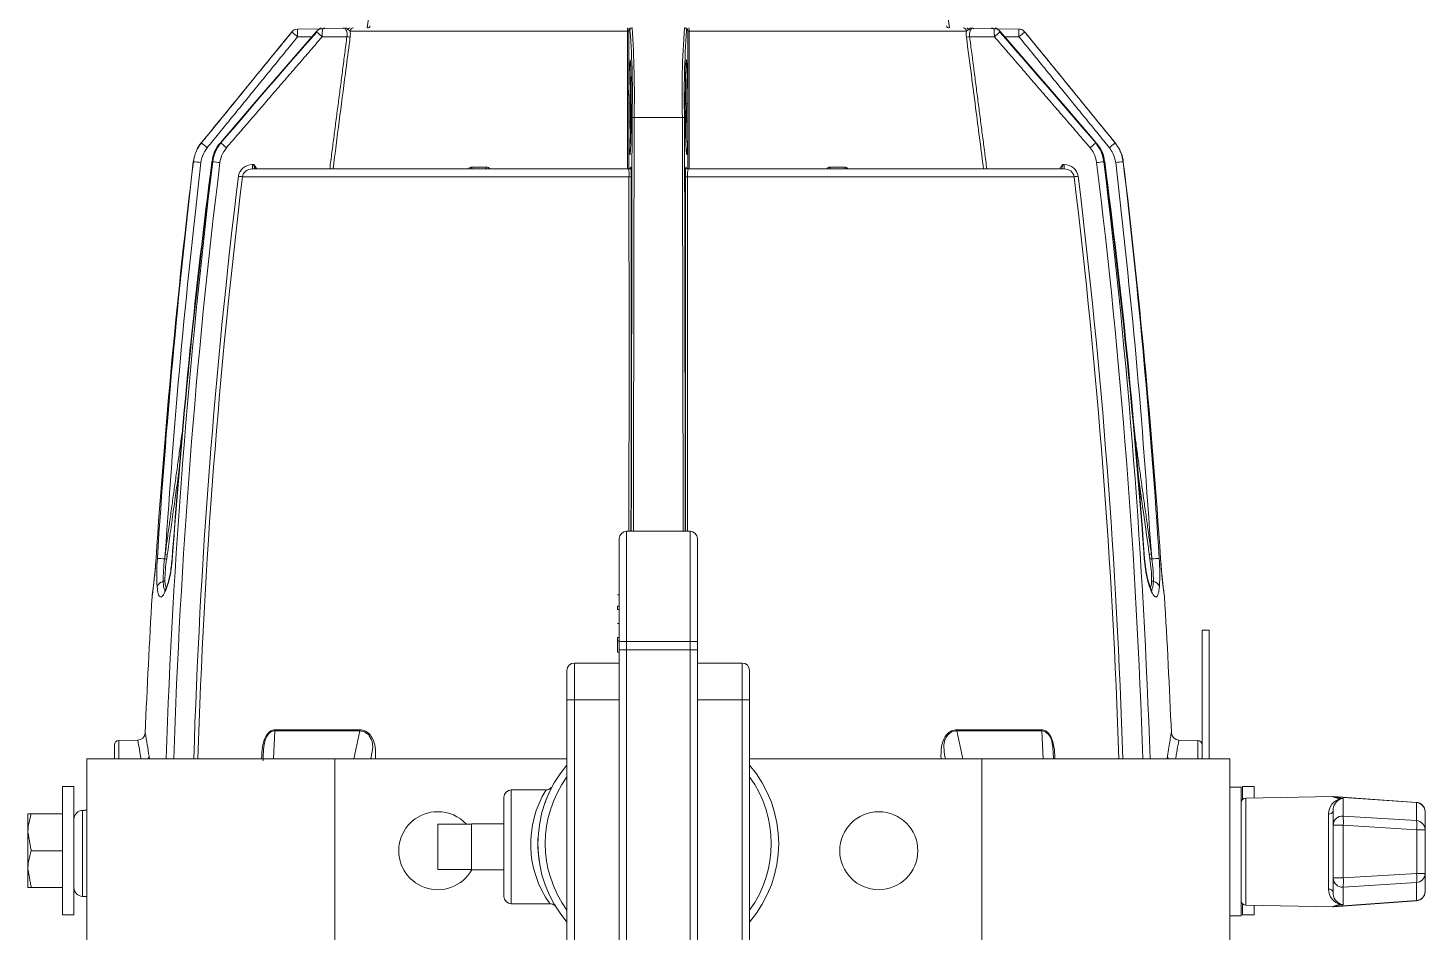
# Model space of a CAD drawing. Extents: x 8 to 113, y 2 to 87.
# Drawn here: x 44.72 to 54.22, y 72.87 to 79.03 of the extents above; entities that cross this region are included whole.
import ezdxf

# ---------------------------------------------------------------- set-up
doc = ezdxf.new("R2010")
doc.units = 0
doc.header["$MEASUREMENT"] = 0
doc.layers.add('OBJECT', color=7, linetype='CONTINUOUS')

msp = doc.modelspace()

# ---------------------------------------------------------------- linework, layer by layer
at = {"layer": 'OBJECT', "linetype": 'Continuous', "lineweight": 15}
for p, q in [((50.9131, 79.5394), (50.9889, 79.0265)), ((46.5138, 78.9988), (46.514, 78.9986)), ((46.6924, 79.0208), (46.5539, 79.0184)), ((46.6924, 79.0208), (46.6924, 79.0208)), ((46.874, 79.024), (46.7219, 79.0214)), ((48.7971, 79.0047), (46.9112, 79.0047)), ((48.8142, 79.0117), (48.8064, 79.0117)), ((49.208, 79.0117), (49.2002, 79.0117)), ((51.1033, 79.0047), (49.2173, 79.0047)), ((51.2926, 79.0214), (51.141, 79.024)), ((51.4605, 79.0184), (51.322, 79.0208)), ((51.4605, 79.0184), (51.4605, 79.0184)), ((46.5537, 78.9665), (46.6501, 78.9665)), ((46.7206, 78.9665), (46.8891, 78.9666)), ((51.4608, 78.9665), (51.3643, 78.9665)), ((49.1714, 78.418), (48.843, 78.418)), ((45.8983, 78.2436), (45.8989, 78.2436)), ((46.0292, 78.2436), (46.0318, 78.2436)), ((46.0318, 78.2436), (46.0697, 78.2113)), ((51.9448, 78.2113), (51.9827, 78.2436)), ((51.9827, 78.2436), (51.9852, 78.2436)), ((51.9893, 78.2391), (51.9854, 78.2438)), ((52.1156, 78.2436), (52.1161, 78.2436)), ((45.8441, 78.1158), (45.8449, 78.1158)), ((45.9734, 78.1158), (45.9764, 78.1158)), ((46.2455, 78.0666), (48.805, 78.0666)), ((46.2461, 78.0962), (46.2552, 78.0962)), ((47.5972, 78.0666), (47.8326, 78.0666)), ((47.7392, 78.0798), (47.8397, 78.0798)), ((48.8195, 78.0816), (48.82, 78.0816)), ((49.1944, 78.0816), (49.195, 78.0816)), ((49.2094, 78.0666), (51.7689, 78.0666)), ((50.1747, 78.0798), (50.2753, 78.0798)), ((50.1819, 78.0666), (50.4172, 78.0666)), ((51.7593, 78.0962), (51.7684, 78.0962)), ((52.0381, 78.1158), (52.0411, 78.1158)), ((52.1696, 78.1158), (52.1704, 78.1158)), ((48.8078, 78.0136), (46.1782, 78.0136)), ((51.8363, 78.0136), (49.2066, 78.0136)), ((48.7912, 75.6011), (48.7912, 74.8511)), ((48.7912, 75.6011), (49.2232, 75.6011)), ((49.2232, 74.8511), (49.2232, 75.6011)), ((48.7412, 74.8511), (48.7412, 75.5511)), ((49.2732, 75.5511), (49.2732, 74.8511)), ((52.3151, 75.4147), (52.3058, 75.5373)), ((48.7412, 75.2631), (48.7412, 75.178)), ((49.2732, 75.2631), (49.2732, 74.8511)), ((48.7292, 75.1674), (48.7412, 75.1674)), ((48.7292, 75.09), (48.7412, 75.09)), ((48.7292, 75.09), (48.7292, 75.0678)), ((48.7292, 75.0678), (48.7412, 75.0678)), ((48.7292, 74.9725), (48.7412, 74.9725)), ((52.7552, 74.9266), (52.7072, 74.9266)), ((52.7072, 74.9266), (52.7072, 74.0516)), ((52.7552, 74.9266), (52.7552, 74.0516)), ((48.7292, 74.878), (48.7412, 74.878)), ((48.7292, 74.878), (48.7292, 74.856)), ((48.7292, 74.856), (48.7412, 74.856)), ((48.7412, 74.8511), (48.7912, 74.8511)), ((48.7412, 74.7945), (48.7412, 74.8511)), ((48.7912, 74.8511), (49.2232, 74.8511)), ((48.7912, 74.8511), (48.7912, 74.7945)), ((49.2232, 74.7945), (49.2232, 74.8511)), ((49.2232, 74.8511), (49.2732, 74.8511)), ((49.2732, 74.8511), (49.2732, 74.7945)), ((49.2732, 74.8511), (49.2732, 74.7041)), ((48.4362, 74.7041), (48.4362, 74.4541)), ((48.4362, 74.7041), (48.7412, 74.7041)), ((48.7292, 74.7784), (48.7412, 74.7784)), ((48.7412, 72.6894), (48.7412, 74.7945)), ((48.7412, 74.7945), (48.7912, 74.7945)), ((48.7412, 74.7784), (48.7412, 74.7041)), ((48.7912, 74.7945), (48.7912, 72.6178)), ((48.7912, 74.7945), (49.2232, 74.7945)), ((49.2232, 72.6178), (49.2232, 74.7945)), ((49.2232, 74.7945), (49.2732, 74.7945)), ((49.2732, 74.7945), (49.2732, 72.6894)), ((49.2732, 74.7041), (49.5782, 74.7041)), ((49.5782, 74.4541), (49.5782, 74.7041)), ((48.3862, 74.4541), (48.3862, 74.6541)), ((49.6282, 74.6541), (49.6282, 74.4541)), ((48.3862, 72.5709), (48.3862, 74.4541)), ((48.4362, 74.4541), (48.3862, 74.4541)), ((48.3862, 74.2791), (48.3862, 74.4351)), ((48.4362, 74.4541), (48.4362, 72.6178)), ((48.4362, 74.4541), (48.7412, 74.4541)), ((49.2732, 74.4541), (49.5782, 74.4541)), ((49.5782, 72.6178), (49.5782, 74.4541)), ((49.6282, 74.4541), (49.5782, 74.4541)), ((49.6282, 74.4541), (49.6282, 72.5709)), ((49.6282, 74.4351), (49.6282, 74.2791)), ((46.39, 74.0516), (46.3978, 74.2431)), ((46.9366, 74.0516), (46.977, 74.2431)), ((48.3862, 74.1351), (48.3862, 74.2791)), ((49.6282, 74.2791), (49.6282, 74.1351)), ((51.0778, 74.0516), (51.0374, 74.2431)), ((51.6244, 74.0516), (51.6167, 74.2431)), ((45.3072, 74.0516), (45.3072, 74.1471)), ((45.4656, 74.1794), (45.3367, 74.1771)), ((45.3367, 74.1771), (45.3367, 74.0516)), ((48.3862, 74.0091), (48.3862, 74.1351)), ((49.6282, 74.1351), (49.6282, 74.0091)), ((52.6777, 74.1771), (52.5488, 74.1794)), ((52.6777, 74.0516), (52.6777, 74.1771)), ((45.1192, 72.8016), (45.1192, 74.0516)), ((46.8072, 74.0516), (45.1192, 74.0516)), ((46.3203, 74.0843), (46.3189, 74.0516)), ((46.8072, 72.8016), (46.8072, 74.0516)), ((48.3862, 74.0516), (46.8072, 74.0516)), ((51.2072, 74.0516), (49.6282, 74.0516)), ((51.2072, 72.8016), (51.2072, 74.0516)), ((52.8952, 74.0516), (51.2072, 74.0516)), ((51.6956, 74.0516), (51.6952, 74.0598)), ((52.8952, 72.8016), (52.8952, 74.0516)), ((45.0322, 73.8641), (44.9542, 73.8641)), ((44.9542, 72.9891), (44.9542, 73.8641)), ((45.0322, 72.9891), (45.0322, 73.8641)), ((52.9732, 73.8579), (52.8952, 73.8579)), ((52.9732, 72.9829), (52.9732, 73.8579)), ((53.0602, 73.8641), (52.9822, 73.8641)), ((52.9822, 73.8641), (52.9822, 73.7757)), ((53.0602, 73.8641), (53.0602, 73.786)), ((47.9572, 73.1154), (47.9572, 73.7904)), ((48.2439, 73.8404), (48.0072, 73.8404)), ((48.0072, 73.8404), (48.0072, 73.0654)), ((53.5955, 73.7953), (53.0039, 73.785)), ((53.0039, 73.785), (53.0039, 73.0558)), ((53.5955, 73.7931), (53.5955, 73.7953)), ((54.1651, 73.7557), (53.6009, 73.7952)), ((53.6009, 73.7952), (53.6009, 73.7929)), ((54.1651, 73.7537), (53.6009, 73.7929)), ((53.6651, 73.782), (53.6651, 73.6617)), ((54.1651, 73.7537), (54.1651, 73.7557)), ((54.1651, 73.6314), (54.1651, 73.7537)), ((44.7192, 73.6766), (44.7192, 73.5516)), ((44.9542, 73.6766), (44.7416, 73.6766)), ((45.0907, 73.701), (45.0907, 73.1154)), ((53.5675, 73.1646), (53.5675, 73.6762)), ((53.5982, 73.5998), (53.5982, 73.6975)), ((53.6651, 73.6617), (54.1651, 73.6314)), ((54.2232, 73.6934), (54.2232, 73.6917)), ((54.2232, 73.6917), (54.2232, 73.5694)), ((47.5072, 73.2989), (47.5072, 73.6069)), ((47.5072, 73.6069), (47.7372, 73.6069)), ((47.9572, 73.6089), (47.7372, 73.6089)), ((47.7372, 73.6069), (47.7372, 73.6089)), ((47.7372, 73.4778), (47.7372, 73.6069)), ((53.5982, 73.5998), (53.6662, 73.5998)), ((53.5982, 73.241), (53.5982, 73.5998)), ((53.6662, 73.5998), (53.6662, 73.241)), ((54.1662, 73.5694), (53.6662, 73.5998)), ((54.1662, 73.2713), (54.1662, 73.5694)), ((54.1662, 73.5694), (54.2232, 73.5694)), ((54.2232, 73.5694), (54.2232, 73.2713)), ((44.7192, 73.5516), (44.7192, 73.3016)), ((47.7372, 73.428), (47.7372, 73.4778)), ((44.9542, 73.4266), (44.7416, 73.4266)), ((47.7372, 73.2989), (47.7372, 73.428)), ((44.7192, 73.3016), (44.7192, 73.1766)), ((47.5072, 73.2989), (47.7372, 73.2989)), ((47.7372, 73.2969), (47.7372, 73.2989)), ((47.7372, 73.2969), (47.9572, 73.2969)), ((53.5982, 73.241), (53.6662, 73.241)), ((53.5982, 73.1432), (53.5982, 73.241)), ((54.1651, 73.2094), (53.6651, 73.179)), ((53.6662, 73.241), (54.1662, 73.2713)), ((54.1651, 73.087), (54.1651, 73.2094)), ((54.1662, 73.2713), (54.2232, 73.2713)), ((54.2232, 73.2713), (54.2232, 73.149)), ((44.9542, 73.1766), (44.7416, 73.1766)), ((45.0907, 73.1154), (45.1192, 73.1146)), ((54.1651, 73.087), (53.6009, 73.0478)), ((53.6651, 73.179), (53.6651, 73.0588)), ((54.1651, 73.085), (54.1651, 73.087)), ((54.2232, 73.149), (54.2232, 73.1474)), ((48.0072, 73.0654), (48.2689, 73.0654)), ((52.9822, 73.0651), (52.9822, 72.9891)), ((53.0039, 73.0558), (53.5955, 73.0454)), ((53.0602, 73.0548), (53.0602, 72.9891)), ((53.5955, 73.0454), (53.5955, 73.0477)), ((53.6009, 73.0456), (54.1651, 73.085)), ((53.6009, 73.0478), (53.6009, 73.0456)), ((44.9542, 72.9891), (45.0322, 72.9891)), ((52.8952, 72.9829), (52.9732, 72.9829)), ((52.9822, 72.9891), (53.0602, 72.9891))]:
    msp.add_line(p, q, dxfattribs=at)
at = {"layer": 'OBJECT', "linetype": 'Continuous', "lineweight": 15, "flags": 128}
for points in [[(47.026, 79.0264), (47.0898, 79.4675), (47.1006, 79.5396)], [(46.6793, 79.0001), (46.265, 78.522), (46.0284, 78.2443)], [(46.6792, 79.0002), (46.6793, 79.0001), (46.6809, 78.9987)], [(46.867, 79.026), (46.864, 79.025), (46.8615, 79.0238)], [(46.8706, 79.0255), (46.869, 79.025), (46.8665, 79.0239)], [(51.3335, 78.9987), (51.3352, 79.0001), (51.3353, 79.0002)], [(51.9857, 78.2441), (51.8048, 78.4574), (51.3352, 79.0002)], [(48.8105, 78.743), (48.8097, 78.7203), (48.809, 78.6939)], [(49.2039, 78.7437), (49.2037, 78.7526), (49.2035, 78.756)], [(48.8067, 78.3842), (48.8069, 78.3848), (48.8075, 78.3854), (48.8084, 78.3859), (48.8097, 78.3864), (48.8112, 78.3868), (48.8129, 78.3871), (48.8147, 78.3873), (48.8166, 78.3873)], [(49.2078, 78.3842), (49.2076, 78.3848), (49.207, 78.3854), (49.206, 78.3859), (49.2048, 78.3864), (49.2033, 78.3868), (49.2016, 78.3871), (49.1997, 78.3873), (49.1978, 78.3873)], [(46.0281, 78.2446), (46.0281, 78.2446), (46.0292, 78.2436)], [(51.9852, 78.2436), (51.9863, 78.2446), (51.9863, 78.2446)], [(45.9711, 78.1164), (45.9712, 78.1163), (45.9734, 78.1158)], [(47.7314, 78.0666), (47.7328, 78.0669), (47.7342, 78.0676), (47.7355, 78.0688), (47.7366, 78.0704), (47.7376, 78.0724), (47.7383, 78.0746), (47.7389, 78.0771), (47.7392, 78.0798)], [(47.8326, 78.0666), (47.8339, 78.0669), (47.8351, 78.0676), (47.8363, 78.0688), (47.8373, 78.0704), (47.8382, 78.0724), (47.8389, 78.0746), (47.8394, 78.0771), (47.8397, 78.0798)], [(50.1819, 78.0666), (50.1806, 78.0669), (50.1793, 78.0676), (50.1782, 78.0688), (50.1771, 78.0704), (50.1762, 78.0724), (50.1755, 78.0746), (50.175, 78.0771), (50.1747, 78.0798)], [(50.283, 78.0666), (50.2816, 78.0669), (50.2802, 78.0676), (50.279, 78.0688), (50.2778, 78.0704), (50.2769, 78.0724), (50.2761, 78.0746), (50.2756, 78.0771), (50.2753, 78.0798)], [(52.0411, 78.1158), (52.0433, 78.1163), (52.0434, 78.1164)], [(45.7087, 75.5373), (45.7032, 75.464), (45.6995, 75.4147)], [(45.7087, 75.5373), (45.7088, 75.5372), (45.7105, 75.5369)], [(52.3039, 75.5369), (52.3056, 75.5372), (52.3058, 75.5373)], [(45.5893, 75.3972), (45.5859, 75.3524), (45.5811, 75.2998), (45.5761, 75.2527), (45.5714, 75.2131), (45.5676, 75.1832), (45.5651, 75.1644), (45.5642, 75.1579), (45.5641, 75.1576), (45.5642, 75.1577)], [(45.6995, 75.4147), (45.6997, 75.4145), (45.7013, 75.4141)], [(52.3131, 75.4141), (52.3147, 75.4145), (52.3149, 75.4147)], [(52.3239, 75.3398), (52.3184, 75.3785), (52.3153, 75.4147)], [(52.3659, 75.1947), (52.3663, 75.1943), (52.3626, 75.2003), (52.3555, 75.2154), (52.3457, 75.2425), (52.3354, 75.2798), (52.3258, 75.3266), (52.3239, 75.3398)], [(47.0527, 74.0516), (47.0644, 74.1296), (47.0598, 74.1717), (47.0571, 74.1803), (47.0414, 74.2095), (47.0372, 74.2144), (47.0092, 74.2356), (46.977, 74.2431), (46.977, 74.2431), (46.977, 74.2431)], [(51.6949, 74.0597), (51.6911, 74.1296), (51.6836, 74.1717), (51.681, 74.1803), (51.6674, 74.2095), (51.6641, 74.2144), (51.6418, 74.2356), (51.6167, 74.2431), (51.6167, 74.2431), (51.6167, 74.2431)]]:
    msp.add_lwpolyline(points, dxfattribs=at)
at = {"layer": 'OBJECT', "linetype": 'Continuous', "lineweight": 15}
msp.add_circle((50.5072, 73.4266), 0.2655, dxfattribs=at)
for centre, radius, start, end in [((95.054, 36.5907), 64.3304, 138.759436, 139.647762), ((98.597, 33.522), 69.0154, 138.781251, 139.609414), ((46.5547, 78.9658), 0.0525, 90.8169, 142.65661), ((42.5353, 74.0588), 6.3429, 50.68917, 51.14946), ((33.0266, 79.0566), 13.5274, 359.61834, 359.83597), ((46.7215, 78.9678), 0.0532, 89.57231, 142.54462), ((44.1823, 76.0952), 3.8323, 48.52518, 49.25496), ((46.7146, 79.0016), 0.025, 90.0057, 123.0948), ((46.7399, 79.0022), 0.0245, 90.04657, 128.10971), ((46.8804, 79.0079), 0.0173, 26.48418, 111.54134), ((46.8771, 79.0433), 0.0333, 280.80047, 304.1023), ((46.8286, 78.981), 0.0622, 346.60467, 28.30879), ((46.9106, 79.0113), 0.0154, 97.16424, 163.71213), ((46.7623, 78.9848), 0.1502, 352.01861, 7.6059), ((46.9347, 79.0031), 0.0235, 92.6256, 176.23991), ((47.0299, 79.0431), 0.0165, 267.29244, 348.43535), ((48.8568, 79.0097), 0.0599, 163.54359, 184.78045), ((48.7987, 78.9942), 0.0106, 44.86869, 98.83178), ((48.8218, 79.0112), 0.0154, 89.73646, 178.39272), ((48.8292, 79.0116), 0.015, 90.00979, 179.86521), ((43.5275, 78.5853), 5.3039, 358.18881, 4.61115), ((42.0339, 78.5685), 6.8107, 358.73369, 3.85694), ((54.8337, 78.5944), 5.665, 175.62456, 181.78482), ((55.1421, 78.5693), 5.9584, 175.74187, 181.45817), ((49.1852, 79.0116), 0.015, 0.13479, 89.99021), ((49.1926, 79.0112), 0.0154, 1.66676, 90.20405), ((45.7982, 78.936), 3.4106, 1.10286, 1.27046), ((49.1577, 79.0097), 0.0599, 355.21955, 16.45641), ((50.9845, 79.0431), 0.0165, 191.56465, 272.70756), ((51.0798, 79.0031), 0.0235, 3.76009, 87.3744), ((51.2593, 78.9848), 0.1573, 172.74713, 187.63982), ((51.1038, 79.0113), 0.0154, 16.28787, 82.83576), ((51.1373, 79.0433), 0.0333, 235.8977, 259.19953), ((51.1889, 78.9806), 0.0651, 152.66813, 192.41515), ((51.1422, 79.0047), 0.0219, 60.58388, 89.88232), ((51.1366, 79.0016), 0.025, 62.91433, 72.99752), ((51.2746, 79.0022), 0.0245, 51.89029, 89.95343), ((51.2951, 78.9725), 0.0484, 34.55237, 93.04618), ((30.3656, 102.8604), 31.7633, 311.21467, 311.30298), ((51.2998, 79.0016), 0.025, 56.04383, 90.00012), ((3.8479, 37.3468), 63.1625, 40.352222, 41.257303), ((-1.4838, 32.755), 70.2008, 40.389381, 41.203421), ((62.9193, 79.0469), 11.4588, 180.14404, 180.40214), ((51.464, 78.9765), 0.0415, 41.7289, 94.77246), ((55.4792, 74.0588), 6.3429, 128.85054, 129.31083), ((51.4803, 78.9824), 0.0261, 34.50632, 56.05843), ((47.0105, 79.8778), 0.9192, 262.41063, 263.78591), ((50.9802, 80.0589), 1.1019, 276.42068, 277.56845), ((51.2933, 78.5847), 2.4878, 174.82374, 181.68004), ((46.4831, 78.5773), 2.7256, 358.62239, 4.88003), ((57.2849, 78.4884), 8.4783, 178.6107, 179.84175), ((53.7165, 78.5579), 4.8992, 177.84546, 179.15935), ((44.3288, 78.5589), 4.8684, 0.86107, 2.15653), ((41.7703, 78.5013), 7.4376, 0.08095, 1.86774), ((58.7717, 78.468), 9.9552, 179.06855, 179.75268), ((39.2723, 78.4682), 9.9257, 0.24661, 0.9459), ((48.8143, 78.5457), 0.0348, 257.11688, 273.69251), ((49.2001, 78.5457), 0.0348, 266.30749, 282.88312), ((48.8394, 78.2752), 0.1429, 88.56965, 94.28494), ((49.175, 78.2752), 0.1429, 85.71506, 91.43035), ((50.9819, 78.3467), 2.1756, 179.01372, 184.81381), ((54.5805, 78.4034), 5.7738, 180.19155, 181.77698), ((55.8753, 78.4253), 7.0588, 180.30841, 181.202), ((42.0726, 78.4261), 7.1253, 358.82957, 359.68874), ((47.6442, 78.3267), 1.5646, 354.03745, 2.10632), ((42.1307, 73.5497), 6.0193, 50.75742, 51.2433), ((46.1783, 78.1026), 0.2064, 136.59716, 176.23423), ((46.2199, 78.0862), 0.2453, 140.07452, 173.05981), ((51.8415, 78.1014), 0.202, 4.21222, 42.94948), ((55.8837, 73.5497), 6.0193, 128.7567, 129.24258), ((95.5764, 72.089), 50.0962, 173.09027, 176.19276), ((95.7361, 72.2232), 50.238, 173.26404, 176.35692), ((92.4381, 72.4468), 46.8063, 173.04344, 178.03515), ((90.154, 72.3317), 44.5599, 172.54101, 175.87478), ((93.058, 72.0142), 47.4783, 172.61631, 175.74498), ((90.4782, 72.6375), 44.7886, 172.98122, 178.19062), ((45.7626, 77.0753), 1.0438, 82.66543, 85.47726), ((45.7926, 76.2506), 1.8742, 82.87192, 84.37278), ((46.2438, 78.002), 0.0943, 88.62073, 171.02633), ((46.2422, 78.0016), 0.0651, 87.05051, 169.37637), ((45.8242, 78.0889), 0.4219, 356.97697, 0.99423), ((45.744, 77.7057), 0.6432, 34.36482, 37.37959), ((47.7394, 78.0555), 0.0243, 90.39264, 152.68207), ((47.8395, 78.0565), 0.0233, 25.69125, 89.53188), ((48.8044, 78.0817), 0.015, 269.87839, 359.67276), ((48.805, 78.0816), 0.015, 270.00979, 359.86521), ((48.6111, 78.0299), 0.1974, 355.27033, 10.72933), ((48.258, 78.0332), 0.5641, 358.178, 4.91729), ((49.8512, 78.0307), 0.6588, 175.56752, 181.33719), ((49.2094, 78.0816), 0.015, 180.13479, 269.99021), ((49.21, 78.0817), 0.015, 180.32856, 270.12029), ((49.5324, 78.0231), 0.3259, 172.32711, 181.67322), ((50.1743, 78.0579), 0.0219, 88.73601, 156.59435), ((50.2744, 78.0539), 0.0259, 29.40398, 88.0221), ((52.1902, 78.0889), 0.4219, 179.00577, 183.02303), ((51.772, 78.0036), 0.0927, 8.10429, 92.24864), ((51.7728, 78.0023), 0.0644, 10.10144, 93.47168), ((52.2218, 76.2506), 1.8742, 95.62722, 97.12808), ((7.5319, 72.6369), 44.793, 1.80994, 7.01883), ((6.5466, 72.5532), 45.8303, 1.87367, 6.97149), ((4.9272, 72.0113), 47.5078, 4.25599, 7.38272), ((9.1491, 72.4535), 43.2671, 4.08718, 7.52065), ((52.2519, 77.0753), 1.0438, 94.52274, 97.33457), ((2.2756, 72.223), 50.2408, 3.64317, 6.73588), ((2.4283, 72.0881), 50.1059, 3.80754, 6.90943), ((90.0299, 72.6623), 44.2047, 173.04283, 178.19888), ((90.4592, 72.6287), 44.6072, 173.06642, 178.17198), ((46.2895, 79.1409), 1.1327, 262.9621, 264.36228), ((48.811, 78.0462), 0.0328, 264.504, 289.37832), ((49.2035, 78.0462), 0.0328, 250.62168, 275.496), ((51.725, 79.1409), 1.1327, 275.63772, 277.0379), ((6.4143, 72.5288), 45.7519, 1.90743, 6.88527), ((7.989, 72.6628), 44.2002, 1.80056, 6.95713), ((48.7912, 75.5511), 0.05, 90, 180), ((49.2232, 75.5511), 0.05, 0, 90), ((41.9464, 75.6597), 3.6526, 352.0899, 355.87102), ((46.9268, 75.3077), 1.3315, 175.35961, 183.61965), ((45.5787, 74.4672), 0.9484, 85.75208, 88.73439), ((46.7926, 75.2649), 1.1532, 172.62059, 180.34687), ((45.7036, 75.7851), 0.3761, 261.63146, 263.77266), ((46.6254, 75.2602), 0.9743, 171.08076, 179.62465), ((45.7002, 75.7631), 0.3215, 261.53739, 264.13747), ((45.1773, 75.4415), 0.5229, 349.96283, 357.05906), ((52.3143, 75.7631), 0.3215, 275.86253, 278.46261), ((52.3108, 75.7851), 0.3761, 276.22734, 278.36854), ((51.2686, 75.2504), 1.0949, 0.84659, 8.448), ((52.4358, 74.4672), 0.9484, 91.26561, 94.24792), ((51.2948, 75.2694), 1.0803, 359.39197, 7.64058), ((50.9694, 75.3066), 1.4496, 356.71712, 4.30361), ((56.3743, 75.6901), 3.9599, 184.24131, 187.73632), ((45.2894, 75.3794), 0.4038, 332.80332, 355.86462), ((45.6444, 75.2096), 0.0486, 95.95543, 163.23544), ((45.6383, 75.2716), 0.0137, 274.35475, 338.48339), ((52.3761, 75.2716), 0.0137, 201.51661, 265.64525), ((52.37, 75.2096), 0.0486, 16.76456, 84.04457), ((96.1332, 72.1266), 50.66, 176.57061, 177.62256), ((45.8478, 75.1195), 0.2862, 171.94021, 172.48008), ((1.8812, 72.1266), 50.66, 2.37743, 3.42938), ((48.4362, 74.6541), 0.05, 90, 180), ((49.5782, 74.6541), 0.05, 0, 90), ((45.4666, 74.23), 0.05, 268.6793, 357.94524), ((41.4824, 73.4894), 4.1018, 8.12614, 10.37516), ((46.3228, 74.2527), 0.0756, 352.75053, 358.11911), ((46.8808, 74.2527), 0.0967, 354.3329, 358.5205), ((51.1337, 74.2527), 0.0967, 181.48224, 185.67044), ((51.6916, 74.2527), 0.0755, 181.88303, 187.25198), ((52.549, 74.231), 0.0514, 183.0953, 269.46896), ((45.3372, 74.1471), 0.03, 91, 180), ((42.3117, 73.5467), 3.2165, 9.03089, 11.31568), ((52.6772, 74.1471), 0.03, 0, 89), ((45.5041, 74.0751), 0.0394, 323.39856, 351.33234), ((52.5103, 74.0751), 0.0394, 188.66766, 216.60144), ((49.0072, 73.4751), 0.819, 139.30944, 220.69056), ((49.0072, 73.4751), 0.819, 319.30944, 40.69056), ((48.8737, 73.537), 0.6721, 150.75456, 162.15097), ((49.0072, 73.4751), 0.769, 143.85649, 216.14351), ((48.2459, 73.8853), 0.0446, 267.31032, 318.26609), ((49.0072, 73.4751), 0.769, 323.85649, 36.14351), ((48.0072, 73.7904), 0.05, 90, 180), ((48.839, 73.4724), 0.6997, 148.26801, 215.44488), ((53.0045, 73.7538), 0.0313, 91, 180), ((53.674, 73.6776), 0.1065, 103.24698, 180.74577), ((53.5966, 73.7328), 0.0625, 86, 91), ((53.6488, 73.9069), 0.1257, 244.9345, 270.38921), ((53.5966, 73.7302), 0.0629, 86.02412, 90.99398), ((53.6802, 73.7029), 0.0821, 109.34522, 183.78549), ((53.6765, 74.0425), 0.2607, 253.15728, 267.49261), ((53.6536, 73.7902), 0.00986, 246.0724, 266.16663), ((54.1607, 73.6934), 0.0625, 0, 86), ((54.1609, 73.6916), 0.0623, 0.15792, 86.18837), ((45.0922, 73.641), 0.06, 91.5, 180), ((47.5072, 73.4266), 0.2655, 90, 330.75714), ((47.5072, 73.4266), 0.2655, 42.77303, 90), ((53.5713, 73.7035), 0.0276, 262.0903, 347.51738), ((53.6606, 73.5995), 0.0623, 85.84418, 179.80968), ((53.4376, 73.6267), 0.2301, 353.26674, 8.74387), ((53.9376, 73.5964), 0.2301, 353.26674, 8.74387), ((54.1609, 73.5692), 0.0623, 0.15792, 86.18837), ((48.8804, 73.4657), 0.6925, 175.03182, 191.97844), ((53.6606, 73.2412), 0.0623, 180.19032, 274.15582), ((53.4376, 73.214), 0.2301, 351.25613, 6.73326), ((53.9376, 73.2444), 0.2301, 351.25613, 6.73326), ((54.1609, 73.2715), 0.0623, 273.81163, 359.84208), ((45.0922, 73.1754), 0.06, 180, 268.5), ((48.0072, 73.1154), 0.05, 180, 270), ((53.0045, 73.087), 0.0313, 180, 269), ((53.5713, 73.1373), 0.0276, 12.48262, 97.9097), ((53.6752, 73.1641), 0.1077, 179.75444, 256.25281), ((53.683, 73.1397), 0.0848, 177.58638, 249.28291), ((54.1609, 73.1492), 0.0623, 273.81163, 359.84208), ((54.1607, 73.1474), 0.0625, 274, 0), ((48.2717, 73.0196), 0.0455, 47.10406, 93.5089), ((53.6686, 72.843), 0.2174, 95.01892, 109.65737), ((53.5966, 73.1106), 0.0629, 269.00602, 273.97588), ((53.5966, 73.1079), 0.0625, 269, 274), ((53.6765, 72.7983), 0.2607, 92.50739, 106.84272), ((53.6536, 73.0505), 0.00986, 93.83337, 113.9276)]:
    msp.add_arc(centre, radius, start, end, dxfattribs=at)
for centre, major_axis, ratio, start_param, end_param in [((48.8149, 78.4867), (0.0008, 0.3225), 0.026186, 3.129797, 6.294422), ((49.1995, 78.4867), (-0.0008, 0.3225), 0.026186, 6.273879, 9.429965), ((48.8249, 78.4866), (0.0008, 0.3125), 0.027024, 2.305018, 2.51946), ((49.1895, 78.4866), (-0.0008, 0.3125), 0.027024, 3.752107, 3.992055)]:
    msp.add_ellipse(centre, major_axis=major_axis, ratio=ratio, start_param=start_param, end_param=end_param, dxfattribs=at)
for points, knots in [([(46.514, 78.9986), (46.4919, 78.9715), (46.3812, 78.836), (46.1759, 78.5844), (45.9929, 78.3597), (45.8983, 78.2436)], [0, 0, 0, 0, 0.107776, 0.53888, 1, 1, 1, 1]), ([(45.8989, 78.2436), (45.921, 78.2708), (46.0315, 78.4065), (46.2365, 78.6582), (46.4195, 78.8827), (46.5141, 78.9986)], [0, 0, 0, 0, 0.10781, 0.539052, 1, 1, 1, 1]), ([(46.5141, 78.9986), (46.5141, 78.9986), (46.5142, 78.9987), (46.5142, 78.9988), (46.5143, 78.9988), (46.5143, 78.9989), (46.5144, 78.9989), (46.5144, 78.999), (46.5144, 78.999), (46.5143, 78.999), (46.5143, 78.9989), (46.5142, 78.9988), (46.5141, 78.9987), (46.514, 78.9986)], [0, 0, 0, 0, 0.057544, 0.181946, 0.187743, 0.289765, 0.363759, 0.437966, 0.522194, 0.605856, 0.707241, 0.86305, 1, 1, 1, 1]), ([(46.6836, 78.9987), (46.6837, 78.9988), (46.6841, 78.9993), (46.6847, 79), (46.6852, 79.0009), (46.6854, 79.0014), (46.6854, 79.0018), (46.6852, 79.0019), (46.6847, 79.0019), (46.6838, 79.0014), (46.6825, 79.0003), (46.6815, 78.9992), (46.6809, 78.9987)], [0, 0, 0, 0, 0.034116, 0.149356, 0.234878, 0.299671, 0.36961, 0.439604, 0.524622, 0.634614, 0.805774, 1, 1, 1, 1]), ([(46.7219, 79.021), (46.7219, 79.0211), (46.7221, 79.0217), (46.7222, 79.0189), (46.7222, 79.0131), (46.722, 79.0038), (46.7215, 78.9905), (46.721, 78.977), (46.7205, 78.9686), (46.7204, 78.9666)], [0, 0, 0, 0, 0.044876, 0.205619, 0.371314, 0.521276, 0.706064, 0.931218, 1, 1, 1, 1]), ([(46.8834, 79.0105), (46.882, 79.0134), (46.8792, 79.0193), (46.8792, 79.0233), (46.8763, 79.0241), (46.8743, 79.024), (46.874, 79.024)], [0, 0, 0, 0, 0.35881, 0.743872, 0.968497, 1, 1, 1, 1]), ([(46.9112, 79.0047), (46.9106, 79.0052), (46.9066, 79.0086), (46.9008, 79.0124), (46.8958, 79.0157)], [0, 0, 0, 0, 0.140151, 1, 1, 1, 1]), ([(48.8064, 79.0117), (48.8064, 79.0101), (48.8063, 79.0069), (48.8063, 79.0035), (48.8062, 79.0017), (48.8062, 79.0017)], [0, 0, 0, 0, 0.491129, 0.983669, 1, 1, 1, 1]), ([(49.2173, 79.0047), (49.2167, 79.0046), (49.215, 79.0046), (49.2123, 79.0042), (49.2103, 79.0035), (49.2088, 79.0027), (49.2083, 79.0021), (49.2082, 79.0017), (49.2082, 79.0017)], [0, 0, 0, 0, 0.123144, 0.346276, 0.575891, 0.721631, 0.963157, 1, 1, 1, 1]), ([(49.2173, 79.0047), (49.2173, 79), (49.2173, 78.9688), (49.2172, 78.8318), (49.217, 78.5238), (49.2168, 78.2423), (49.2167, 78.0666)], [0, 0, 0, 0, 0.01498, 0.099622, 0.438192, 1, 1, 1, 1]), ([(51.1186, 79.0157), (51.1164, 79.0142), (51.1106, 79.0105), (51.106, 79.0069), (51.1033, 79.0047)], [0, 0, 0, 0, 0.387801, 1, 1, 1, 1]), ([(51.1506, 79.0208), (51.1434, 79.0232), (51.1321, 79.027), (51.1249, 79.0233), (51.1202, 79.0176), (51.1186, 79.0157)], [0, 0, 0, 0, 0.537652, 0.838044, 1, 1, 1, 1]), ([(51.141, 79.0238), (51.1397, 79.0239), (51.1382, 79.024), (51.1359, 79.0234), (51.135, 79.0211), (51.1339, 79.0156), (51.1316, 79.0115), (51.1311, 79.0105)], [0, 0, 0, 0, 0.153207, 0.163886, 0.506355, 0.877374, 1, 1, 1, 1]), ([(51.294, 78.9666), (51.2937, 78.9739), (51.2931, 78.9865), (51.2925, 79.0014), (51.2922, 79.0117), (51.2922, 79.0182), (51.2923, 79.0213), (51.2925, 79.0211), (51.2926, 79.021)], [0, 0, 0, 0, 0.253848, 0.437029, 0.601618, 0.773759, 0.925762, 1, 1, 1, 1]), ([(51.3335, 78.9987), (51.3332, 78.999), (51.3324, 78.9999), (51.3312, 79.0009), (51.3302, 79.0016), (51.3296, 79.0019), (51.3292, 79.0019), (51.329, 79.0017), (51.3291, 79.0013), (51.3293, 79.0007), (51.3299, 78.9998), (51.3304, 78.9992), (51.3307, 78.9988)], [0, 0, 0, 0, 0.11179, 0.308323, 0.405355, 0.512738, 0.582945, 0.64962, 0.723408, 0.796438, 0.884273, 1, 1, 1, 1]), ([(51.5004, 78.9986), (51.5004, 78.9987), (51.5003, 78.9987), (51.5002, 78.9988), (51.5002, 78.9989), (51.5001, 78.999), (51.5001, 78.999), (51.5001, 78.999), (51.5001, 78.9989), (51.5001, 78.9989), (51.5002, 78.9988), (51.5003, 78.9987), (51.5003, 78.9986)], [0, 0, 0, 0, 0.102542, 0.238797, 0.342487, 0.423099, 0.496347, 0.573125, 0.662854, 0.751501, 0.862396, 1, 1, 1, 1]), ([(51.5003, 78.9986), (51.5225, 78.9715), (51.6331, 78.8359), (51.8382, 78.5843), (52.0211, 78.3597), (52.1156, 78.2436)], [0, 0, 0, 0, 0.10781, 0.539052, 1, 1, 1, 1]), ([(52.1161, 78.2436), (52.094, 78.2708), (51.9835, 78.4064), (51.7784, 78.6582), (51.5951, 78.8826), (51.5004, 78.9986)], [0, 0, 0, 0, 0.107776, 0.53888, 1, 1, 1, 1]), ([(46.911, 78.9639), (46.9089, 78.9474), (46.8981, 78.8648), (46.8592, 78.5657), (46.8226, 78.2831), (46.7945, 78.0666)], [0, 0, 0, 0, 0.055253, 0.276267, 1, 1, 1, 1]), ([(51.2199, 78.0666), (51.2033, 78.1946), (51.1646, 78.4937), (51.1257, 78.7928), (51.1034, 78.9639)], [0, 0, 0, 0, 0.427857, 1, 1, 1, 1]), ([(48.8067, 78.3842), (48.8065, 78.3972), (48.8058, 78.4392), (48.8063, 78.4821), (48.8066, 78.5118)], [0, 0, 0, 0, 0.309237, 1, 1, 1, 1]), ([(48.8166, 78.5109), (48.8159, 78.4819), (48.815, 78.4398), (48.8163, 78.3998), (48.8166, 78.3873)], [0, 0, 0, 0, 0.689497, 1, 1, 1, 1]), ([(49.1978, 78.3873), (49.1982, 78.3998), (49.1994, 78.4398), (49.1985, 78.4819), (49.1979, 78.5109)], [0, 0, 0, 0, 0.310503, 1, 1, 1, 1]), ([(49.2079, 78.5118), (49.2082, 78.4821), (49.2086, 78.4392), (49.208, 78.3972), (49.2078, 78.3842)], [0, 0, 0, 0, 0.690763, 1, 1, 1, 1]), ([(48.843, 78.418), (48.843, 78.408), (48.8429, 78.358), (48.8425, 78.1481), (48.841, 77.3084), (48.8393, 76.4194), (48.838, 75.6904), (48.8378, 75.6011)], [0, 0, 0, 0, 0.010647, 0.053233, 0.223577, 0.904953, 1, 1, 1, 1]), ([(49.1766, 75.6011), (49.1759, 75.9756), (49.1742, 76.9145), (49.1725, 77.8535), (49.1714, 78.418)], [0, 0, 0, 0, 0.398777, 1, 1, 1, 1]), ([(45.8449, 78.1158), (45.8482, 78.1346), (45.8565, 78.181), (45.883, 78.2202), (45.8989, 78.2436)], [0, 0, 0, 0, 0.404221, 1, 1, 1, 1]), ([(45.8983, 78.2436), (45.8864, 78.2287), (45.8709, 78.2094), (45.8647, 78.1859), (45.8633, 78.1806)], [0, 0, 0, 0, 0.77501, 1, 1, 1, 1]), ([(46.0292, 78.2436), (46.0176, 78.2278), (45.9894, 78.1897), (45.9793, 78.1431), (45.9734, 78.1158)], [0, 0, 0, 0, 0.41433, 1, 1, 1, 1]), ([(51.9827, 78.2436), (51.9946, 78.2275), (52.0227, 78.1894), (52.0324, 78.1427), (52.0381, 78.1158)], [0, 0, 0, 0, 0.422663, 1, 1, 1, 1]), ([(52.0411, 78.1158), (52.0374, 78.1352), (52.0286, 78.1818), (52.0012, 78.2208), (51.9852, 78.2436)], [0, 0, 0, 0, 0.415675, 1, 1, 1, 1]), ([(52.1156, 78.2436), (52.1267, 78.2282), (52.1542, 78.1899), (52.1638, 78.1435), (52.1696, 78.1158)], [0, 0, 0, 0, 0.404079, 1, 1, 1, 1]), ([(45.9386, 78.2115), (45.926, 78.193), (45.905, 78.162), (45.8985, 78.1254), (45.8958, 78.1105)], [0, 0, 0, 0, 0.595857, 1, 1, 1, 1]), ([(46.0697, 78.2113), (46.057, 78.1936), (46.035, 78.1629), (46.0281, 78.126), (46.0252, 78.1104)], [0, 0, 0, 0, 0.576763, 1, 1, 1, 1]), ([(51.9893, 78.1104), (51.9847, 78.1317), (51.9769, 78.1686), (51.9543, 78.1986), (51.9448, 78.2113)], [0, 0, 0, 0, 0.576404, 1, 1, 1, 1]), ([(52.1186, 78.1105), (52.1141, 78.1324), (52.1065, 78.1691), (52.0847, 78.1993), (52.0759, 78.2115)], [0, 0, 0, 0, 0.595826, 1, 1, 1, 1]), ([(52.1704, 78.1158), (52.1679, 78.1348), (52.1648, 78.1594), (52.1521, 78.1803), (52.1492, 78.185)], [0, 0, 0, 0, 0.772396, 1, 1, 1, 1]), ([(45.8958, 78.1105), (45.8465, 77.6673), (45.7477, 76.7804), (45.6845, 75.8903), (45.6528, 75.4451)], [0, 0, 0, 0, 0.499822, 1, 1, 1, 1]), ([(46.2729, 78.0666), (46.2723, 78.0667), (46.2697, 78.0668), (46.2654, 78.069), (46.2607, 78.0746), (46.2573, 78.0823), (46.2556, 78.0899), (46.2553, 78.0947), (46.2552, 78.0962)], [0, 0, 0, 0, 0.075037, 0.30705, 0.521158, 0.719374, 0.908428, 1, 1, 1, 1]), ([(51.7395, 78.0689), (51.741, 78.0719), (51.7462, 78.0819), (51.7545, 78.0898), (51.7592, 78.0961), (51.7593, 78.0962)], [0, 0, 0, 0, 0.301183, 0.993572, 1, 1, 1, 1]), ([(51.7593, 78.0962), (51.7592, 78.0949), (51.7589, 78.0901), (51.7571, 78.0819), (51.7531, 78.0735), (51.7477, 78.0677), (51.7436, 78.067), (51.7415, 78.0666)], [0, 0, 0, 0, 0.07799, 0.284742, 0.51203, 0.754312, 1, 1, 1, 1]), ([(52.3616, 75.4451), (52.33, 75.89), (52.2668, 76.7801), (52.168, 77.667), (52.1186, 78.1105)], [0, 0, 0, 0, 0.499822, 1, 1, 1, 1]), ([(48.8075, 75.6011), (48.8076, 75.6791), (48.808, 76.1211), (48.8082, 76.9258), (48.8079, 77.6509), (48.8078, 78.0136)], [0, 0, 0, 0, 0.096745, 0.548266, 1, 1, 1, 1]), ([(48.8218, 78.0153), (48.822, 77.5275), (48.8223, 76.7242), (48.8217, 75.9178), (48.8215, 75.6011)], [0, 0, 0, 0, 0.607291, 1, 1, 1, 1]), ([(49.1929, 75.6011), (49.1927, 75.9556), (49.1921, 76.7618), (49.1924, 77.5652), (49.1926, 78.0153)], [0, 0, 0, 0, 0.439654, 1, 1, 1, 1]), ([(49.2066, 78.0136), (49.2066, 78.0037), (49.2066, 77.954), (49.2065, 77.7454), (49.2063, 77.2284), (49.2064, 76.4742), (49.2068, 75.8781), (49.2069, 75.6011)], [0, 0, 0, 0, 0.012381, 0.061907, 0.260009, 0.656229, 1, 1, 1, 1]), ([(52.3471, 75.4433), (52.3458, 75.4532), (52.3389, 75.5027), (52.3134, 75.6852), (52.2894, 75.8579), (52.2709, 75.9909)], [0, 0, 0, 0, 0.054247, 0.271235, 1, 1, 1, 1]), ([(45.7105, 75.5369), (45.7079, 75.502), (45.7049, 75.461), (45.7018, 75.4201), (45.7013, 75.4141)], [0, 0, 0, 0, 0.853893, 1, 1, 1, 1]), ([(52.3131, 75.4141), (52.3105, 75.449), (52.3074, 75.4899), (52.3044, 75.5309), (52.3039, 75.5369)], [0, 0, 0, 0, 0.852454, 1, 1, 1, 1]), ([(45.7013, 75.4141), (45.699, 75.3907), (45.6937, 75.336), (45.6777, 75.2587), (45.6569, 75.1951), (45.6359, 75.158), (45.618, 75.1507), (45.6045, 75.1707), (45.6001, 75.206), (45.5979, 75.2236)], [0, 0, 0, 0, 0.113847, 0.266221, 0.419042, 0.568814, 0.71471, 0.857561, 1, 1, 1, 1]), ([(52.4166, 75.2236), (52.4144, 75.206), (52.4099, 75.1707), (52.3964, 75.1507), (52.3786, 75.158), (52.3575, 75.1951), (52.3367, 75.2587), (52.3207, 75.336), (52.3154, 75.3907), (52.3131, 75.4141)], [0, 0, 0, 0, 0.142439, 0.28529, 0.431186, 0.580958, 0.733779, 0.886153, 1, 1, 1, 1]), ([(52.4502, 75.157), (52.4503, 75.1561), (52.4508, 75.153), (52.4471, 75.1793), (52.4404, 75.2325), (52.432, 75.3082), (52.4273, 75.3672), (52.4249, 75.3967)], [0, 0, 0, 0, 0.091987, 0.320963, 0.549626, 0.775189, 1, 1, 1, 1]), ([(45.6601, 75.2044), (45.6571, 75.203), (45.6492, 75.1991), (45.642, 75.2188), (45.6402, 75.2459), (45.6394, 75.2579)], [0, 0, 0, 0, 0.252423, 0.670218, 1, 1, 1, 1]), ([(45.6511, 75.2665), (45.6516, 75.2526), (45.6526, 75.229), (45.6579, 75.2218), (45.66, 75.2188)], [0, 0, 0, 0, 0.589997, 1, 1, 1, 1]), ([(52.3544, 75.2184), (52.3569, 75.2224), (52.362, 75.2306), (52.3629, 75.2544), (52.3634, 75.2665)], [0, 0, 0, 0, 0.492267, 1, 1, 1, 1]), ([(52.3751, 75.2579), (52.3741, 75.2433), (52.3722, 75.214), (52.3651, 75.2057), (52.3615, 75.2016)], [0, 0, 0, 0, 0.499733, 1, 1, 1, 1]), ([(48.7292, 74.856), (48.7292, 74.843), (48.7292, 74.8169), (48.7292, 74.7855), (48.7292, 74.7811), (48.7292, 74.7784)], [0, 0, 0, 0, 0.280395, 0.560816, 1, 1, 1, 1]), ([(46.3091, 74.0516), (46.3102, 74.0792), (46.312, 74.1257), (46.3264, 74.1846), (46.3466, 74.2222), (46.3711, 74.2453), (46.3893, 74.2486), (46.3984, 74.2502)], [0, 0, 0, 0, 0.302179, 0.508817, 0.675604, 0.837911, 1, 1, 1, 1]), ([(46.3978, 74.2431), (46.3978, 74.2431), (46.3893, 74.2432), (46.372, 74.2378), (46.3501, 74.2174), (46.3386, 74.195), (46.3294, 74.1688), (46.3256, 74.1491), (46.3219, 74.1166), (46.3211, 74.0994), (46.3204, 74.0843)], [0, 0, 0, 0, 0.000011, 0.186263, 0.372494, 0.534266, 0.561751, 0.767838, 0.79602, 1, 1, 1, 1]), ([(46.977, 74.2431), (46.977, 74.2431), (46.8695, 74.2432), (46.7153, 74.243), (46.5278, 74.2431), (46.44, 74.2431), (46.3978, 74.2431), (46.3978, 74.2431)], [0, 0, 0, 0, 0.000003, 0.497705, 0.748853, 0.999997, 1, 1, 1, 1]), ([(46.3984, 74.2502), (46.4416, 74.2502), (46.528, 74.2502), (46.7155, 74.2503), (46.8729, 74.2502), (46.9775, 74.2502)], [0, 0, 0, 0, 0.251148, 0.502295, 1, 1, 1, 1]), ([(46.9775, 74.2502), (46.9891, 74.2485), (47.0122, 74.2452), (47.0436, 74.2222), (47.0688, 74.1846), (47.0849, 74.1255), (47.0843, 74.0792), (47.0839, 74.0516)], [0, 0, 0, 0, 0.161361, 0.322815, 0.492352, 0.698047, 1, 1, 1, 1]), ([(50.9304, 74.0516), (50.9301, 74.0792), (50.9296, 74.1257), (50.9457, 74.1846), (50.9707, 74.2222), (51.002, 74.2453), (51.0253, 74.2486), (51.037, 74.2502)], [0, 0, 0, 0, 0.302179, 0.508817, 0.675604, 0.837911, 1, 1, 1, 1]), ([(51.0374, 74.2431), (51.0374, 74.2431), (51.0264, 74.2432), (51.0043, 74.2378), (50.9767, 74.2174), (50.9629, 74.195), (50.9529, 74.1688), (50.9499, 74.1491), (50.9502, 74.1114), (50.9544, 74.0831), (50.9592, 74.0573), (50.9603, 74.0516)], [0, 0, 0, 0, 0.000009, 0.162297, 0.324568, 0.465526, 0.489474, 0.669045, 0.693601, 0.932212, 1, 1, 1, 1]), ([(51.037, 74.2502), (51.0904, 74.2502), (51.1973, 74.2502), (51.3971, 74.2503), (51.5287, 74.2502), (51.6161, 74.2502)], [0, 0, 0, 0, 0.251148, 0.502295, 1, 1, 1, 1]), ([(51.6167, 74.2431), (51.6167, 74.2431), (51.533, 74.2432), (51.397, 74.243), (51.1976, 74.2431), (51.0917, 74.2431), (51.0374, 74.2431), (51.0374, 74.2431)], [0, 0, 0, 0, 0.000003, 0.497705, 0.748853, 0.999997, 1, 1, 1, 1]), ([(51.6161, 74.2502), (51.6251, 74.2485), (51.6432, 74.2452), (51.6677, 74.2222), (51.688, 74.1846), (51.7024, 74.1262), (51.7041, 74.0805), (51.7051, 74.0536)], [0, 0, 0, 0, 0.162523, 0.32514, 0.495898, 0.703075, 1, 1, 1, 1]), ([(52.4714, 74.0692), (52.4745, 74.0903), (52.4808, 74.1328), (52.4891, 74.1826), (52.4951, 74.2167), (52.498, 74.232), (52.4974, 74.2286), (52.4973, 74.2281)], [0, 0, 0, 0, 0.216669, 0.437711, 0.692312, 0.954437, 1, 1, 1, 1]), ([(52.5488, 74.1779), (52.5489, 74.1783), (52.5495, 74.1816), (52.5467, 74.1674), (52.5406, 74.1358), (52.5332, 74.0955), (52.5281, 74.0638), (52.5261, 74.0516)], [0, 0, 0, 0, 0.048454, 0.327732, 0.615132, 0.852216, 1, 1, 1, 1]), ([(46.3204, 74.0843), (46.32, 74.0791), (46.3189, 74.0636), (46.3184, 74.0483), (46.318, 74.0381)], [0, 0, 0, 0, 0.334043, 1, 1, 1, 1]), ([(53.6496, 73.7812), (53.6547, 73.7817), (53.6598, 73.7821), (53.665, 73.782), (53.6651, 73.782)], [0, 0, 0, 0, 0.976245, 1, 1, 1, 1]), ([(53.6651, 73.782), (53.665, 73.782), (53.661, 73.7818), (53.6569, 73.7811), (53.653, 73.7804)], [0, 0, 0, 0, 0.023654, 1, 1, 1, 1]), ([(44.7192, 73.5516), (44.7192, 73.5546), (44.7196, 73.5968), (44.731, 73.6382), (44.7416, 73.6766)], [0, 0, 0, 0, 0.070214, 1, 1, 1, 1]), ([(44.7416, 73.6766), (44.7388, 73.6766), (44.7256, 73.6766), (44.722, 73.6766), (44.7192, 73.6766)], [0, 0, 0, 0, 0.211001, 1, 1, 1, 1]), ([(44.7192, 73.3016), (44.7192, 73.3046), (44.7196, 73.3468), (44.731, 73.3882), (44.7416, 73.4266)], [0, 0, 0, 0, 0.070214, 1, 1, 1, 1]), ([(44.7192, 73.1766), (44.722, 73.1766), (44.7256, 73.1766), (44.7388, 73.1766), (44.7416, 73.1766)], [0, 0, 0, 0, 0.788999, 1, 1, 1, 1]), ([(48.3118, 73.0425), (48.312, 73.0423), (48.3127, 73.0411), (48.3112, 73.0434), (48.306, 73.0524), (48.3032, 73.0571)], [0, 0, 0, 0, 0.07857, 0.511354, 1, 1, 1, 1]), ([(53.6651, 73.0588), (53.665, 73.0588), (53.6598, 73.0586), (53.6547, 73.0591), (53.6496, 73.0595)], [0, 0, 0, 0, 0.023755, 1, 1, 1, 1]), ([(53.653, 73.0604), (53.6569, 73.0596), (53.661, 73.0589), (53.665, 73.0588), (53.6651, 73.0588)], [0, 0, 0, 0, 0.976346, 1, 1, 1, 1])]:
    msp.add_open_spline(points, degree=3, knots=knots, dxfattribs=at)
for points in [[(48.7977, 78.0666), (48.7971, 79.0047)], [(48.8062, 79.0017), (48.8066, 78.5118)], [(49.2079, 78.5118), (49.2082, 79.0017)], [(46.5537, 78.9665), (45.9386, 78.2115)], [(46.7206, 78.9665), (46.0697, 78.2113)], [(46.7204, 78.9666), (46.7206, 78.9665)], [(46.7723, 78.0666), (46.8891, 78.9666)], [(46.8891, 78.9666), (46.8891, 78.9666)], [(51.294, 78.9666), (51.1253, 78.9666)], [(51.1253, 78.9666), (51.2421, 78.0666)], [(51.9448, 78.2113), (51.2939, 78.9666)], [(52.0759, 78.2115), (51.4608, 78.9665)], [(48.8236, 75.6011), (48.8288, 78.4176)], [(49.1857, 78.4176), (49.1909, 75.6011)], [(48.8067, 78.3842), (48.8069, 78.0666)], [(49.2076, 78.0669), (49.2078, 78.3842)], [(52.1205, 78.2358), (52.1161, 78.2436)], [(45.8479, 78.1286), (45.8441, 78.1158)], [(45.6528, 75.4451), (45.7734, 76.3106)], [(52.2442, 76.2883), (52.3616, 75.4451)], [(45.7485, 76.0262), (45.6673, 75.4433)], [(45.5908, 75.4154), (45.5895, 75.3967)], [(45.6489, 75.413), (45.6528, 75.4451)], [(45.6673, 75.4433), (45.6628, 75.4112)], [(52.3516, 75.4112), (52.3471, 75.4433)], [(52.3616, 75.4451), (52.3655, 75.413)], [(52.4249, 75.3967), (52.4237, 75.4154)], [(45.5431, 74.0692), (45.5459, 74.0516)], [(52.4687, 74.0516), (52.4714, 74.0692)], [(45.1192, 73.7017), (45.0907, 73.701)], [(44.7416, 73.4266), (44.7192, 73.5516)], [(44.7416, 73.1766), (44.7192, 73.3016)]]:
    msp.add_open_spline(points, degree=1, dxfattribs=at)

doc.saveas('drawing.dxf')
